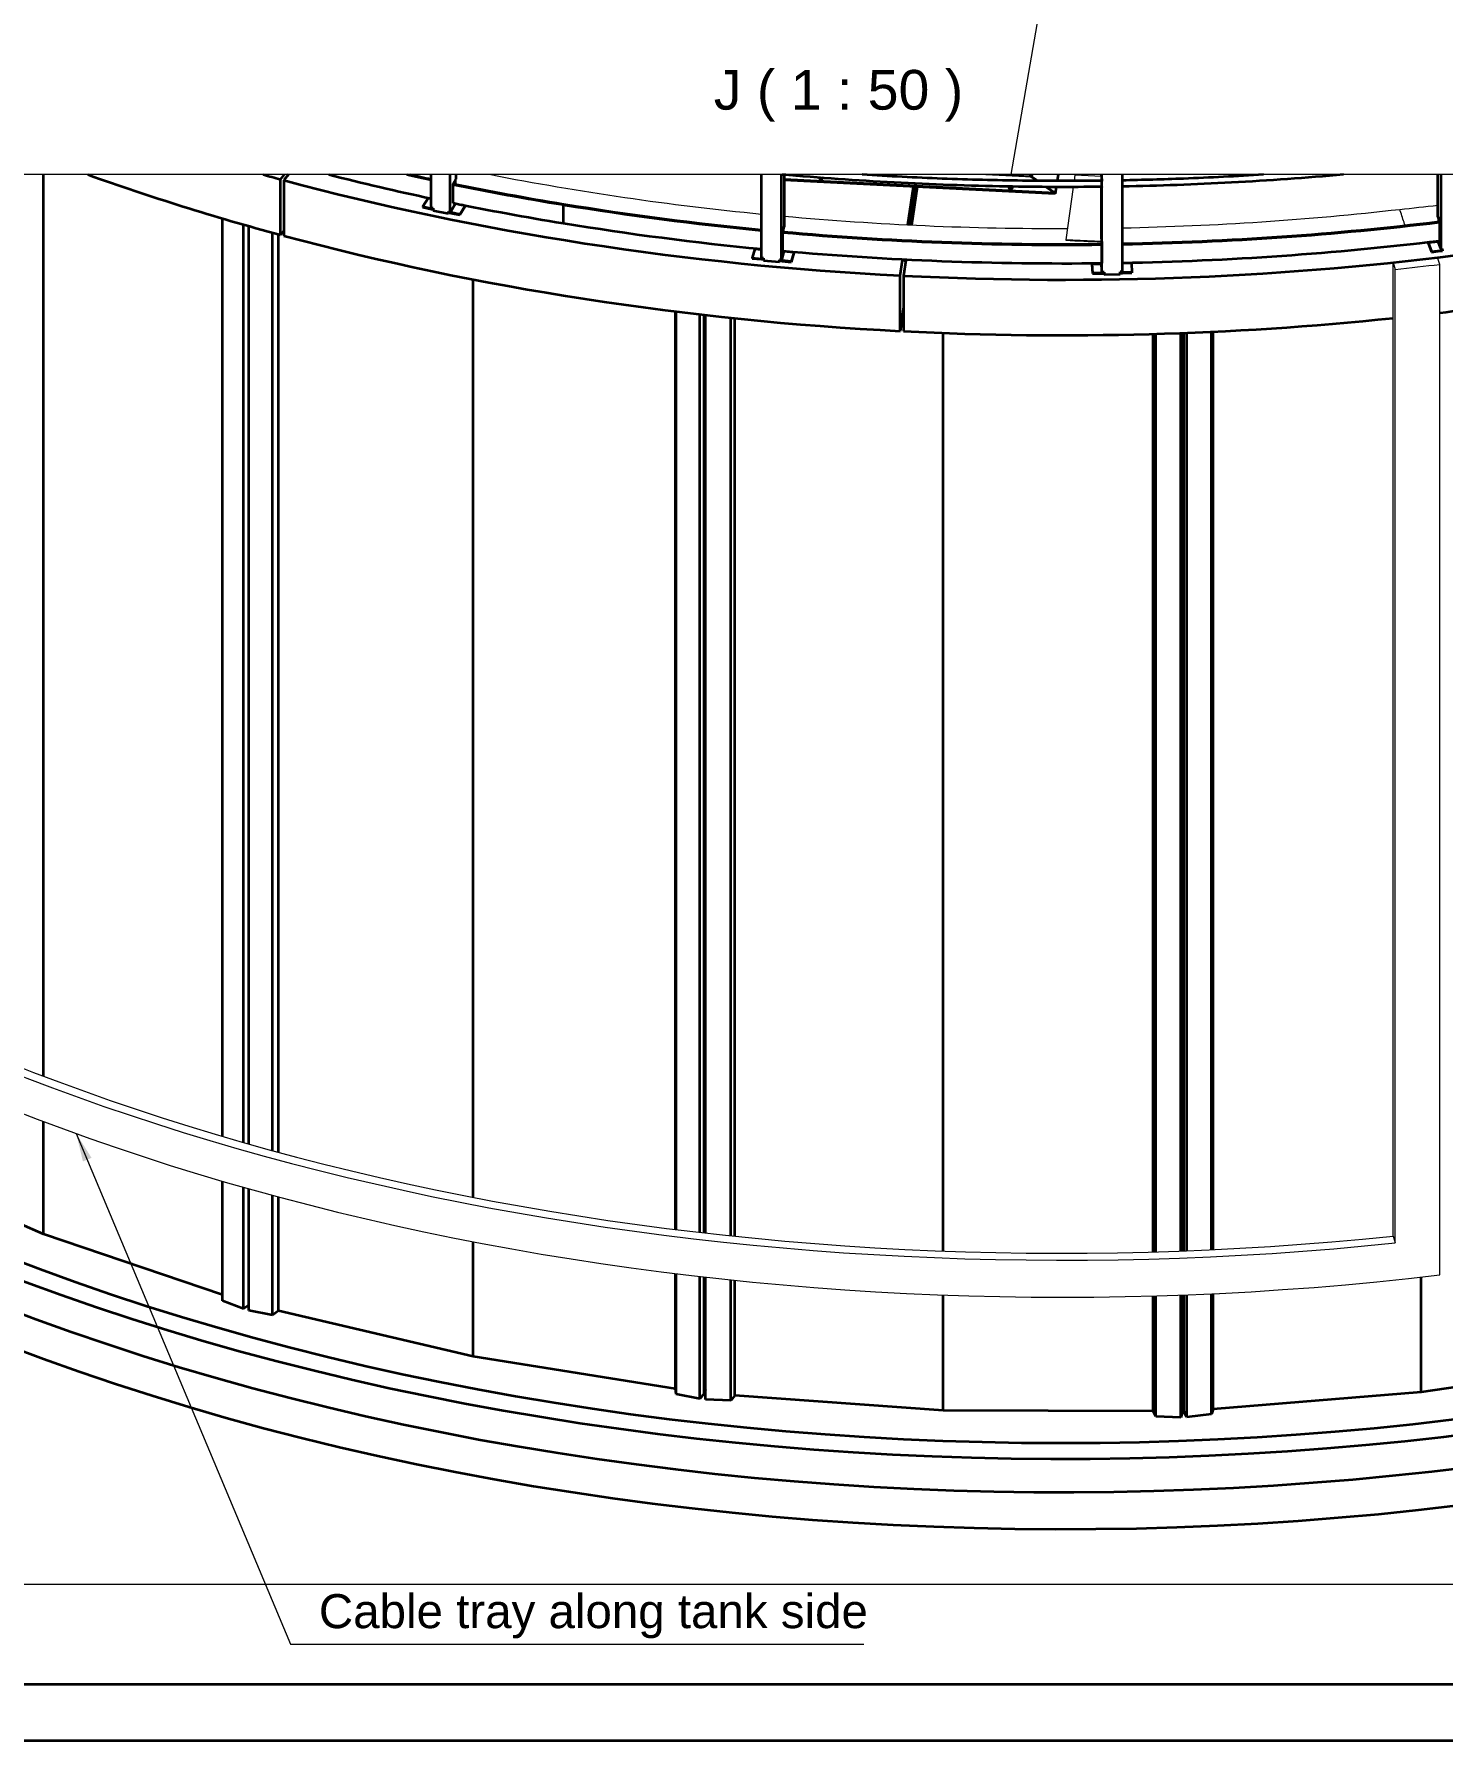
# Model space of a CAD drawing. Header units: millimetres. Extents: x 0 to 42050, y 0 to 29700.
# Drawn here: x 21443 to 27658, y 0 to 7529 of the extents above; entities that cross this region are included whole.
import ezdxf

# ---------------------------------------------------------------- set-up
doc = ezdxf.new("R2010")
doc.units = ezdxf.units.MM
doc.header["$LTSCALE"] = 50
doc.layers.get('0').update_dxf_attribs({"lineweight": 18})
for name, color, linetype, lineweight in [('Border', 7, 'Continuous', 35), ('Detail Boundary', 7, 'Continuous', 18), ('Symbol', 7, 'Continuous', 18), ('Visible', 7, 'Continuous', 35), ('Visible Narrow', 7, 'Continuous', 18)]:
    doc.layers.add(name, color=color, linetype=linetype, lineweight=lineweight)
doc.layers.add('P_Cable Ducts (CD)', color=30, linetype='Continuous', lineweight=18, true_color=0xff7f00)
doc.styles.add('Label Text', font='arial.ttf')
doc.styles.add('Title', font='arial.ttf')
doc.dimstyles.new('Default - Method 2a$7', dxfattribs={"dimscale": 50, "dimtxt": 3, "dimasz": 2.5, "dimexe": 3, "dimexo": 0.5, "dimgap": 0.7, "dimtad": 0, "dimtoh": 1, "dimdec": 1, "dimrnd": 1e-08, "dimtxsty": 'Title', "dimcen": 0.09, "dimdle": 10, "dimclrd": 256, "dimclre": 256, "dimclrt": 7, "dimazin": 2, "dimtfac": 0.833333, "dimtdec": 1, "dimtmove": 0, "dimatfit": 3, "dimfxl": 1, "dimtolj": 1, "dimlwd": -1, "dimlwe": -1, "dimarcsym": 0})

# ---------------------------------------------------------------- blocks, each defined once
blk = doc.blocks.new('Borders Bigadan Border')
at = {"layer": 'Border'}
for p, q in [((20, 5), (836, 5)), ((841, 0), (0, 0))]:
    blk.add_line(p, q, dxfattribs=at)
blk = doc.blocks.new('2dTransSymbol1')
at = {"layer": 'Detail Boundary'}
blk.add_line((520.27, 168.35), (515.03, 138.2), dxfattribs=at)
at = {"layer": 'Detail Boundary', "flags": 128}
blk.add_lwpolyline([(379.13, 138.2), (379.13, 13.84), (629.36, 13.84), (629.36, 138.2), (379.13, 138.2)], dxfattribs=at)

msp = doc.modelspace()

# ---------------------------------------------------------------- linework, layer by layer
at = {"layer": 'P_Cable Ducts (CD)'}
for p, q in [((26027.18, 6854.88), (25994.27, 6621.53)), ((26034.83, 6909.09), (26030.98, 6881.79)), ((26034.83, 6909.09), (26152.31, 6903.56)), ((26152.85, 6614.08), (25994.27, 6621.53)), ((25994.27, 6621.53), (25994.27, 6619.97)), ((27505.91, 6599.22), (27505.93, 6602.09)), ((27438.4, 6521.88), (27448.51, 6491.84)), ((27438.4, 2227.11), (27438.4, 6521.88)), ((27448.51, 2197.07), (27448.51, 6491.84)), ((27644.84, 6513.87), (27634.73, 6543.91)), ((27644.84, 2055.8), (27644.84, 6513.87)), ((27438.4, 2227.11), (27448.51, 2197.07))]:
    msp.add_line(p, q, dxfattribs=at)
for centre, major_axis, ratio, start_param, end_param in [((25975.56, 11197.34), (-7828.22, -12.16), 0.578098, 1.2423633, 1.3999198), ((25975.56, 11197.34), (-7828.22, -12.16), 0.578098, 1.412923, 1.573195), ((25975.56, 11197.34), (-7828.22, -12.16), 0.578098, 1.6042252, 1.7617343), ((25974.26, 11252.36), (-7836.43, 108.22), 0.5825764, 1.7706381, 1.7924861), ((25975.63, 11152.44), (-8027.66, -12.47), 0.578098, 1.4823271, 1.4842586), ((25981.59, 11151.5), (-8150, 0), 0.5773503, 1.7505123, 1.7750528), ((25981.59, 11151.5), (8203, 0), 0.5773503, 4.8921842, 4.9165662), ((25981.59, 6856.73), (8203, 0), 0.5773503, 3.8397244, 4.8921842), ((25981.59, 6856.73), (8150, 0), 0.5773503, 3.8397244, 4.892105), ((25981.59, 6693.43), (8203, 0), 0.5773503, 3.8397244, 4.9165662)]:
    msp.add_ellipse(centre, major_axis=major_axis, ratio=ratio, start_param=start_param, end_param=end_param, dxfattribs=at)
msp.add_open_spline([(27491.72, 6685.11), (27490.16, 6689.84), (27488.59, 6694.58), (27480.72, 6718.34), (27474.41, 6737.39), (27468.11, 6756.42)], degree=3, knots=[-12.3864925, -12.3864925, -12.3864925, -12.3864925, -9.9197255, -9.9197255, 0, 0, 0, 0], dxfattribs=at)
msp.add_open_spline([(25994.27, 6619.97), (26047.15, 6617.5), (26100.04, 6615.02), (26152.92, 6612.54)], degree=3, dxfattribs=at)
at = {"layer": 'Visible', "color": 9, "true_color": 0xc0c0c0}
for p, q in [((21484.39, 2932.54), (21484.39, 6909.83)), ((22530, 6888.91), (22546.9, 6909.83)), ((22530, 6643.96), (22530, 6888.91)), ((22564.55, 6909.83), (22544.5, 6885.01)), ((22544.5, 6885.01), (22544.5, 6640.06)), ((25297.21, 6688.18), (25322.68, 6856.29)), ((25332.51, 6855.79), (25308.51, 6697.43)), ((25338.62, 6855.48), (25313.15, 6687.4)), ((25333.14, 6869.84), (25333.14, 6868.92)), ((25839.77, 6903.46), (25839.73, 6903.17)), ((22274.23, 2666.34), (22274.23, 6716.17)), ((22366.48, 2639.56), (22366.48, 6689.38)), ((22389.8, 2632.92), (22389.8, 6682.75)), ((22494.87, 2603.68), (22494.87, 6653.5)), ((22521.37, 2596.47), (22521.37, 6646.29)), ((22544.5, 6661.91), (22530, 6643.96)), ((25308.51, 6697.43), (25307.95, 6687.65)), ((25263.3, 6464.41), (25273.54, 6531.98)), ((25289.48, 6531.18), (25279.24, 6463.6)), ((23380.08, 2397.48), (23380.08, 6447.3)), ((25263.3, 6219.46), (25263.3, 6464.41)), ((25279.24, 6463.6), (25279.24, 6218.65)), ((24272.86, 2255.9), (24272.86, 6305.73)), ((24274.93, 2255.65), (24274.93, 6305.47)), ((24380, 2243.07), (24380, 6292.9)), ((24398.4, 2240.96), (24398.4, 6290.78)), ((24404.28, 2240.29), (24404.28, 6290.11)), ((24405.5, 2240.15), (24405.5, 6289.97)), ((24516.21, 2228.01), (24516.21, 6277.83)), ((24533.75, 2226.17), (24533.75, 6275.99)), ((25279.24, 6324.64), (25263.3, 6219.46)), ((25268.82, 6255.9), (25279.24, 6255.16)), ((25453.12, 2161.23), (25453.12, 6211.05)), ((26379.4, 2156.93), (26379.4, 6206.76)), ((26391.98, 2157.29), (26391.98, 6207.12)), ((26502.69, 2160.95), (26502.69, 6210.77)), ((26509.78, 2161.22), (26509.78, 6211.04)), ((26515.77, 2161.44), (26515.77, 6211.26)), ((26528.64, 2161.94), (26528.64, 6211.76)), ((26637.45, 2166.58), (26637.45, 6216.41)), ((26644.83, 2166.93), (26644.83, 6216.75)), ((21484.39, 2235.73), (21484.39, 2732.6)), ((21484.39, 2235.73), (21067.07, 2417.47)), ((22274.23, 1941.47), (22274.23, 2468.71)), ((22366.48, 1905.88), (22366.48, 2442.15)), ((22389.8, 1899.24), (22389.8, 2435.56)), ((22494.87, 1878.66), (22494.87, 2406.55)), ((22521.37, 1896.63), (22521.37, 2399.4)), ((22274.23, 1967.46), (21484.39, 2235.73)), ((23380.08, 1696.07), (23380.08, 2201.9)), ((24272.86, 1553.46), (24272.86, 2061.31)), ((24274.93, 1529.88), (24274.93, 2061.06)), ((24380, 1509.29), (24380, 2048.57)), ((24398.4, 1533.12), (24398.4, 2046.47)), ((24404.28, 1532.45), (24404.28, 2045.8)), ((24405.5, 1506.37), (24405.5, 2045.66)), ((24516.21, 1502.19), (24516.21, 2033.6)), ((27562.18, 1538.1), (27562.18, 2046.17)), ((24533.75, 1523.51), (24533.75, 2031.78)), ((25453.12, 1458.12), (25453.12, 1967.26)), ((26379.4, 1453.8), (26379.4, 1963)), ((26391.98, 1431.33), (26391.98, 1963.36)), ((26502.69, 1427.15), (26502.69, 1966.99)), ((26509.78, 1452.92), (26509.78, 1967.25)), ((26515.77, 1453.15), (26515.77, 1967.48)), ((26528.64, 1428.14), (26528.64, 1967.97)), ((26637.45, 1440.64), (26637.45, 1972.59)), ((26644.83, 1463.86), (26644.83, 1972.93)), ((22366.48, 1905.88), (22274.23, 1941.47)), ((22389.8, 1922.49), (22366.48, 1905.88)), ((22494.87, 1878.66), (22389.8, 1899.24)), ((22521.37, 1896.63), (22494.87, 1878.66)), ((23380.08, 1696.07), (22521.37, 1896.63)), ((24272.86, 1553.46), (23380.08, 1696.07)), ((28458.83, 1672.37), (27562.18, 1538.1)), ((24274.93, 1529.88), (24272.86, 1553.46)), ((24380, 1509.29), (24274.93, 1529.88)), ((24398.4, 1533.12), (24380, 1509.29)), ((24404.28, 1550.21), (24398.4, 1533.12)), ((24405.5, 1506.37), (24404.28, 1532.45)), ((24516.21, 1502.19), (24405.5, 1506.37)), ((24533.75, 1523.51), (24516.21, 1502.19)), ((25453.12, 1458.12), (24533.75, 1523.51)), ((27562.18, 1538.1), (26644.83, 1463.86)), ((26379.4, 1453.8), (25453.12, 1458.12)), ((26391.98, 1431.33), (26379.4, 1453.8)), ((26502.69, 1427.15), (26391.98, 1431.33)), ((26509.78, 1452.92), (26502.69, 1427.15)), ((26515.77, 1453.15), (26509.78, 1505.77)), ((26528.64, 1428.14), (26515.77, 1453.15)), ((26637.45, 1440.64), (26528.64, 1428.14)), ((26644.83, 1463.86), (26637.45, 1440.64))]:
    msp.add_line(p, q, dxfattribs=at)
at = {"layer": 'Visible'}
for p, q in [((23194.31, 6763.21), (23194.31, 6909.83)), ((23279, 6745.63), (23279, 6909.83)), ((23291.18, 6869.7), (23303.7, 6889.8)), ((23291.18, 6783.96), (23291.18, 6869.7)), ((23300.69, 6884.96), (23300.69, 6867.43)), ((23303.7, 6909.83), (23303.7, 6889.8)), ((24651.34, 6541.45), (24651.34, 6909.83)), ((24740.2, 6533.22), (24740.2, 6909.83)), ((24751.77, 6909.13), (24751.77, 6679.34)), ((24751.77, 6909.13), (24751.78, 6909.13)), ((25948.29, 6827.95), (24751.77, 6888.39)), ((25948.29, 6824.69), (24751.77, 6885.13)), ((25838.86, 6909.83), (25838.86, 6903.98)), ((25839.21, 6906.28), (25839.21, 6909.83)), ((25839.21, 6909.83), (25839.21, 6906.28)), ((25843.19, 6906.08), (25843.19, 6909.83)), ((25846.48, 6898.01), (25869.53, 6882.15)), ((25869.53, 6882.15), (25846.48, 6898.01)), ((25909, 6854.99), (25948.29, 6827.95)), ((25948.29, 6827.95), (25909, 6854.99)), ((25952.86, 6854.83), (25948.29, 6824.69)), ((25952.37, 6854.83), (25948.29, 6827.95)), ((25960.7, 6909.83), (25956.44, 6881.72)), ((25961.2, 6909.83), (25956.94, 6881.72)), ((26152.31, 6902.55), (26152.31, 6909.83)), ((26152.31, 6902.55), (26153.29, 6881.48)), ((26152.31, 6625.75), (26152.31, 6855.84)), ((26154.26, 6479.11), (26154.26, 6909.83)), ((26244.23, 6480.5), (26244.23, 6909.83)), ((27635.81, 6724.04), (27635.81, 6909.83)), ((27651.24, 6578.33), (27651.24, 6909.83)), ((23181.18, 6806.44), (23157.49, 6768.41)), ((23181.18, 6806.44), (23190.48, 6804.51)), ((23301.94, 6782.46), (23282.04, 6750.52)), ((23291.56, 6784.58), (23291.18, 6783.96)), ((23777.58, 6779.94), (23776.21, 6777.17)), ((23776.21, 6777.17), (23776.21, 6695.52)), ((23778.81, 6779.74), (23777.45, 6776.96)), ((23777.45, 6776.96), (23777.45, 6695.31)), ((23777.58, 6777.23), (23777.58, 6779.94)), ((25948.29, 6824.69), (25948.29, 6827.95)), ((25948.29, 6824.69), (25948.29, 6827.95)), ((23157.49, 6768.41), (23196.07, 6760.4)), ((23157.49, 6768.41), (23157.49, 6765.96)), ((23157.49, 6765.96), (23196.07, 6757.95)), ((23202.78, 6761.45), (23194.31, 6763.21)), ((23196.07, 6760.4), (23201.72, 6759.23)), ((23196.07, 6757.95), (23202.78, 6756.56)), ((23201.72, 6761.67), (23201.72, 6759.23)), ((23202.78, 6761.45), (23202.78, 6751.65)), ((23202.78, 6751.65), (23270.53, 6737.59)), ((23279, 6745.63), (23270.53, 6747.38)), ((23270.53, 6737.59), (23270.53, 6747.38)), ((23270.53, 6737.59), (23271.54, 6739.22)), ((23271.54, 6739.22), (23271.54, 6747.17)), ((23274.18, 6746.63), (23274.18, 6741.74)), ((23274.18, 6741.74), (23282.65, 6739.98)), ((23277, 6746.04), (23277, 6743.6)), ((23277, 6743.6), (23278.35, 6745.76)), ((23277, 6743.6), (23282.65, 6742.43)), ((23282.04, 6750.52), (23279, 6745.63)), ((23321.23, 6734.42), (23282.65, 6742.43)), ((23282.65, 6739.98), (23321.23, 6731.97)), ((23344.92, 6772.45), (23321.23, 6734.42)), ((23344.92, 6770), (23321.23, 6731.97)), ((23321.23, 6734.42), (23321.23, 6731.97)), ((23344.92, 6772.45), (23327.66, 6776.03)), ((23344.92, 6770), (23344.92, 6772.45)), ((27635.81, 6724.04), (27643.63, 6703.16)), ((27639.64, 6713.81), (27639.64, 6702.21)), ((27643.63, 6703.16), (27643.63, 6617.43)), ((23776.21, 6695.52), (23777.45, 6698.03)), ((24745.9, 6658.25), (24751.77, 6679.34)), ((24745.9, 6572.52), (24745.9, 6658.25)), ((24747.62, 6664.44), (24747.62, 6657.59)), ((25308.3, 6693.71), (25308.3, 6687.64)), ((24622.23, 6582.41), (24611.13, 6542.51)), ((24622.23, 6582.41), (24651.34, 6579.72)), ((24751.18, 6572.71), (24741.62, 6538.35)), ((24746.08, 6573.16), (24745.9, 6572.52)), ((24794.03, 6566.49), (24750.57, 6570.52)), ((24794.03, 6566.49), (24782.93, 6526.58)), ((24794.03, 6564.04), (24782.93, 6524.14)), ((24794.03, 6564.04), (24794.03, 6566.49)), ((26152.31, 6625.75), (26153.3, 6604.4)), ((26153.3, 6604.4), (26153.3, 6518.67)), ((27593.71, 6609.88), (27637.39, 6615.33)), ((27593.71, 6609.88), (27608.49, 6570.38)), ((27593.71, 6607.43), (27593.71, 6609.88)), ((27593.71, 6607.43), (27608.49, 6567.93)), ((27608.49, 6570.38), (27648.57, 6575.38)), ((27608.49, 6567.93), (27648.57, 6572.93)), ((27608.49, 6570.38), (27608.49, 6567.93)), ((27649.33, 6583.41), (27636.67, 6617.25)), ((27643.63, 6617.43), (27643.39, 6618.06)), ((27648.57, 6575.38), (27654.43, 6576.11)), ((27648.57, 6572.93), (27657.36, 6574.02)), ((27649.33, 6583.41), (27651.24, 6578.33)), ((27660.03, 6579.43), (27651.24, 6578.33)), ((27653.49, 6578.61), (27654.43, 6576.11)), ((27654.43, 6578.73), (27654.43, 6576.11)), ((27657.36, 6579.1), (27657.36, 6574.02)), ((24611.13, 6542.51), (24651.62, 6538.76)), ((24611.13, 6542.51), (24611.13, 6540.06)), ((24611.13, 6540.06), (24651.62, 6536.31)), ((24660.22, 6540.63), (24651.34, 6541.45)), ((24651.62, 6538.76), (24657.54, 6538.21)), ((24651.62, 6536.31), (24660.22, 6535.51)), ((24657.54, 6540.88), (24657.54, 6538.21)), ((24660.22, 6540.63), (24660.22, 6530.83)), ((24660.22, 6530.83), (24731.31, 6524.24)), ((24740.2, 6533.22), (24731.31, 6534.04)), ((24731.31, 6524.24), (24731.31, 6534.04)), ((24731.31, 6524.24), (24731.79, 6525.95)), ((24731.79, 6525.95), (24731.79, 6534)), ((24733.57, 6533.83), (24733.57, 6528.71)), ((24733.57, 6528.71), (24742.45, 6527.89)), ((24736.53, 6533.56), (24736.53, 6530.89)), ((24736.53, 6530.89), (24737.25, 6533.49)), ((24736.53, 6530.89), (24742.45, 6530.34)), ((24741.62, 6538.35), (24740.2, 6533.22)), ((24782.93, 6526.58), (24742.45, 6530.34)), ((24742.45, 6527.89), (24782.93, 6524.14)), ((24782.93, 6526.58), (24782.93, 6524.14)), ((26110.19, 6516.13), (26152.51, 6516.78)), ((26110.19, 6516.13), (26112.06, 6475.73)), ((26110.19, 6513.68), (26110.19, 6516.13)), ((26110.19, 6513.68), (26112.06, 6473.28)), ((26112.06, 6475.73), (26153.05, 6476.36)), ((26112.06, 6475.73), (26112.06, 6473.28)), ((26154.02, 6484.3), (26152.4, 6519.31)), ((26153.05, 6476.36), (26159.05, 6476.46)), ((26153.3, 6518.67), (26153.27, 6519.32)), ((26154.02, 6484.3), (26154.26, 6479.11)), ((26163.26, 6479.25), (26154.26, 6479.11)), ((26158.92, 6479.18), (26159.05, 6476.46)), ((26159.05, 6479.18), (26159.05, 6476.46)), ((26162.05, 6479.23), (26162.05, 6474.05)), ((26163.18, 6479.25), (26163.18, 6471.18)), ((26163.26, 6479.25), (26163.26, 6469.45)), ((26244.23, 6480.5), (26235.24, 6480.37)), ((26235.24, 6470.57), (26235.24, 6480.37)), ((26235.78, 6480.37), (26236.02, 6475.2)), ((26236.02, 6480.38), (26236.02, 6475.2)), ((26239.02, 6480.42), (26239.02, 6477.7)), ((26239.02, 6477.7), (26245.02, 6477.79)), ((26284.12, 6518.82), (26244.23, 6518.21)), ((26286, 6478.42), (26245.02, 6477.79)), ((26245.02, 6475.34), (26286, 6475.97)), ((26284.12, 6518.82), (26286, 6478.42)), ((26286, 6478.42), (26286, 6475.97)), ((26112.06, 6473.28), (26153.05, 6473.91)), ((26153.05, 6473.91), (26162.05, 6474.05)), ((26163.26, 6469.45), (26163.18, 6471.18)), ((26163.26, 6469.45), (26235.24, 6470.57)), ((26236.02, 6475.2), (26245.02, 6475.34))]:
    msp.add_line(p, q, dxfattribs=at)
at = {"layer": 'Visible', "color": 9, "true_color": 0xc0c0c0}
for centre, major_axis, start_param, end_param in [((25981.59, 10906.55), (-8150, 0), 1.0148255, 1.1334824), ((25981.59, 11151.5), (8150, 0), 4.2646897, 4.2750751), ((25981.59, 11151.5), (8150, 0), 4.2770383, 4.6241409), ((25981.59, 10906.55), (-8150, 0), 1.1354456, 1.4825483), ((25981.59, 11151.5), (8150, 0), 4.6261041, 4.9378755), ((25981.59, 10906.55), (-8150, 0), 1.7763202, 1.8316141), ((25981.59, 10906.55), (-8150, 0), 1.4845115, 1.7505123), ((25981.59, 6121.88), (8326.9, 0), 4.0741561, 5.4317401), ((25981.59, 6105.55), (8420, 0), 4.0728322, 5.4220954), ((25981.59, 5958.58), (-8420, 0), 0.9144147, 2.2805027), ((25981.59, 5958.58), (-8420, 0), 0.9144147, 2.2805027), ((25981.59, 5795.28), (8420, 0), 4.0372903, 5.4220954)]:
    msp.add_ellipse(centre, major_axis=major_axis, ratio=0.5773503, start_param=start_param, end_param=end_param, dxfattribs=at)
at = {"layer": 'Visible'}
for centre, major_axis, ratio, start_param, end_param in [((25981.59, 11180.08), (8074.5, 0), 0.5773503, 4.2995972, 4.3599421), ((25981.59, 11261.73), (8074.5, 0), 0.5773503, 4.3456984, 4.3599421), ((25981.59, 11261.73), (8069.5, 0), 0.5773503, 4.3473152, 4.3597142), ((25981.59, 11261.73), (8069.5, 0), 0.5773503, 4.3724767, 4.4357454), ((25981.59, 11261.73), (8074.5, 0), 0.5773503, 4.3726956, 4.4357454), ((24745.98, 6923.08), (-1.38, -14.94), 0.1294297, 5.814675, 6.7530846), ((24914.43, 6894.66), (8, 0), 0.5773503, 2.7950123, 6.3649922), ((24914.43, 6891.4), (-8, 0), 0.5773503, 5.0000846, 5.9218182), ((24914.43, 6891.4), (8, 0), 0.5773503, 0.3613671, 1.0185118), ((25332.83, 6873.53), (-8, 0), 0.5773503, 0.8345328, 2.1462326), ((25751.23, 6852.4), (8, 0), 0.5773503, 1.9167093, 7.4511145), ((25751.23, 6849.13), (8, 0), 0.5773503, 0.3613671, 2.7802255), ((26153.29, 6869.23), (0.23, -15), 0.0219095, 5.813724, 8.8091285), ((25981.59, 11180.08), (8074.5, 0), 0.5773503, 4.3726956, 4.4357454), ((25981.59, 11261.73), (8074.5, 0), 0.5773503, 4.4359043, 4.5468871), ((25981.59, 11261.73), (8069.5, 0), 0.5773503, 4.4359043, 4.5467836), ((25981.59, 11261.73), (8069.5, 0), 0.5773503, 4.7449425, 4.9198397), ((25981.59, 11180.08), (8074.5, 0), 0.5773503, 4.4359043, 4.5468871), ((25981.59, 11261.73), (8069.5, 0), 0.5773503, 4.558654, 4.7336696), ((25981.59, 11261.73), (8074.5, 0), 0.5773503, 4.5587499, 4.7336564), ((25981.59, 11261.73), (8074.5, 0), 0.5773503, 4.7449224, 4.9197094), ((25981.59, 11180.08), (8074.5, 0), 0.5773503, 4.5587499, 4.7336564), ((25981.59, 11180.08), (8074.5, 0), 0.5773503, 4.7449224, 4.9197094)]:
    msp.add_ellipse(centre, major_axis=major_axis, ratio=ratio, start_param=start_param, end_param=end_param, dxfattribs=at)
for points, knots in [([(26153.64, 6855.86), (26013.48, 6854.14), (25873.24, 6854.52), (25567.52, 6859.95), (25402.08, 6865.83), (25072.14, 6883.45), (24907.64, 6895.19), (24743.92, 6909.83)], [4.53863933, 4.53863933, 4.53863933, 4.53863933, 4.59067306, 4.59067306, 4.6521644, 4.6521644, 4.71365573, 4.71365573, 4.71365573, 4.71365573]), ([(26153.23, 6882.76), (26036.89, 6881.33), (25920.51, 6881.35), (25685.92, 6884.33), (25567.72, 6887.33), (25331.67, 6896.34), (25213.81, 6902.34), (25096.24, 6909.83)], [4.53864982, 4.53864982, 4.53864982, 4.53864982, 4.5819209, 4.5819209, 4.62590793, 4.62590793, 4.66989495, 4.66989495, 4.66989495, 4.66989495]), ([(25846.48, 6898.01), (25845.92, 6898.3), (25845.23, 6898.62), (25843.98, 6899.22), (25843.43, 6899.48), (25841.93, 6900.26), (25841, 6900.82), (25840.12, 6901.59), (25839.98, 6901.73), (25839.24, 6902.52), (25838.86, 6903.26), (25838.86, 6903.98)], [-1, -1, -1, -1, -0.7795377, -0.7795377, -0.6226663, -0.6226663, -0.3366342, -0.3366342, -0.276727, -0.276727, 0, 0, 0, 0]), ([(25839.21, 6906.28), (25839.21, 6904.85), (25839.56, 6903.39), (25840.27, 6901.85), (25840.41, 6901.58), (25840.58, 6901.26), (25840.61, 6901.21), (25840.65, 6901.15)], [0, 0, 0, 0, 0.27672696, 0.27672696, 0.33663418, 0.33663418, 0.34980283, 0.34980283, 0.34980283, 0.34980283]), ([(25839.21, 6906.28), (25839.21, 6904.85), (25839.71, 6903.46), (25840.43, 6901.92), (25840.56, 6901.66), (25840.78, 6901.24), (25840.86, 6901.08), (25840.95, 6900.93)], [0, 0, 0, 0, 0.27672696, 0.27672696, 0.33663418, 0.33663418, 0.37223977, 0.37223977, 0.37223977, 0.37223977]), ([(25846.48, 6898.01), (25846.09, 6898.38), (25845.75, 6898.88), (25845.23, 6899.83), (25845.03, 6900.26), (25844.49, 6901.5), (25844.17, 6902.36), (25843.81, 6903.38), (25843.75, 6903.56), (25843.42, 6904.55), (25843.19, 6905.36), (25843.19, 6906.08)], [-1, -1, -1, -1, -0.7795377, -0.7795377, -0.6226663, -0.6226663, -0.3366342, -0.3366342, -0.276727, -0.276727, 0, 0, 0, 0]), ([(26866.93, 6909.83), (26749.36, 6902.34), (26631.51, 6896.34), (26423.81, 6888.42), (26334.05, 6885.86), (26244.23, 6884.17)], [4.449959834, 4.449959834, 4.449959834, 4.449959834, 4.493946858, 4.493946858, 4.527364682, 4.527364682, 4.527364682, 4.527364682]), ([(27219.26, 6909.83), (27055.54, 6895.19), (26891.03, 6883.45), (26565.8, 6866.08), (26405.09, 6860.28), (26244.23, 6857.27)], [4.40619905, 4.40619905, 4.40619905, 4.40619905, 4.46769039, 4.46769039, 4.52742729, 4.52742729, 4.52742729, 4.52742729])]:
    msp.add_open_spline(points, degree=3, knots=knots, dxfattribs=at)
at = {"layer": 'Visible Narrow'}
for p, q in [((25846.48, 6898.01), (25612.32, 6909.83)), ((25722.87, 6909.83), (25838.86, 6903.98)), ((25838.86, 6903.98), (25839.21, 6906.28)), ((25839.21, 6906.28), (25843.19, 6906.08)), ((25843.19, 6906.08), (25843.76, 6909.83)), ((25848.27, 6909.83), (25846.48, 6898.01)), ((23196.07, 6757.95), (23196.07, 6760.4)), ((23282.65, 6742.43), (23282.65, 6739.98)), ((27648.57, 6572.93), (27648.57, 6575.38)), ((24651.62, 6536.31), (24651.62, 6538.76)), ((24742.45, 6530.34), (24742.45, 6527.89)), ((26153.05, 6473.91), (26153.05, 6476.36)), ((26245.02, 6477.79), (26245.02, 6475.34))]:
    msp.add_line(p, q, dxfattribs=at)

# ---------------------------------------------------------------- block references
at = {"xscale": 50, "yscale": 50, "zscale": 50}
for name in ['Borders Bigadan Border', '2dTransSymbol1']:
    msp.add_blockref(name, (0, 0), dxfattribs=at)

# ---------------------------------------------------------------- texts
at = {"layer": 'Symbol', "insert": (24441.52, 7143.76), "char_height": 175, "attachment_point": 7, "style": 'Label Text'}
msp.add_mtext('J ( 1 : 50 )', dxfattribs=at)
at = {"layer": 'Symbol', "color": 7, "insert": (22699.02, 451.98), "char_height": 150, "width": 2422.4086, "attachment_point": 7, "style": 'Title'}
msp.add_mtext('\\fArial|b0|i0;Cable tray along tank side', dxfattribs=at)

# ---------------------------------------------------------------- leaders
at = {"layer": 'Symbol', "annotation_type": 0, "has_hookline": 1, "hookline_direction": 0, "text_width": 2403.79}
msp.add_leader([(21628.54, 2679.28), (22574.02, 426.98), (22699.02, 426.98)], dimstyle='Default - Method 2a$7', override={"dimgap": 0, "dimtad": 1}, dxfattribs=at)

doc.saveas('drawing.dxf')
